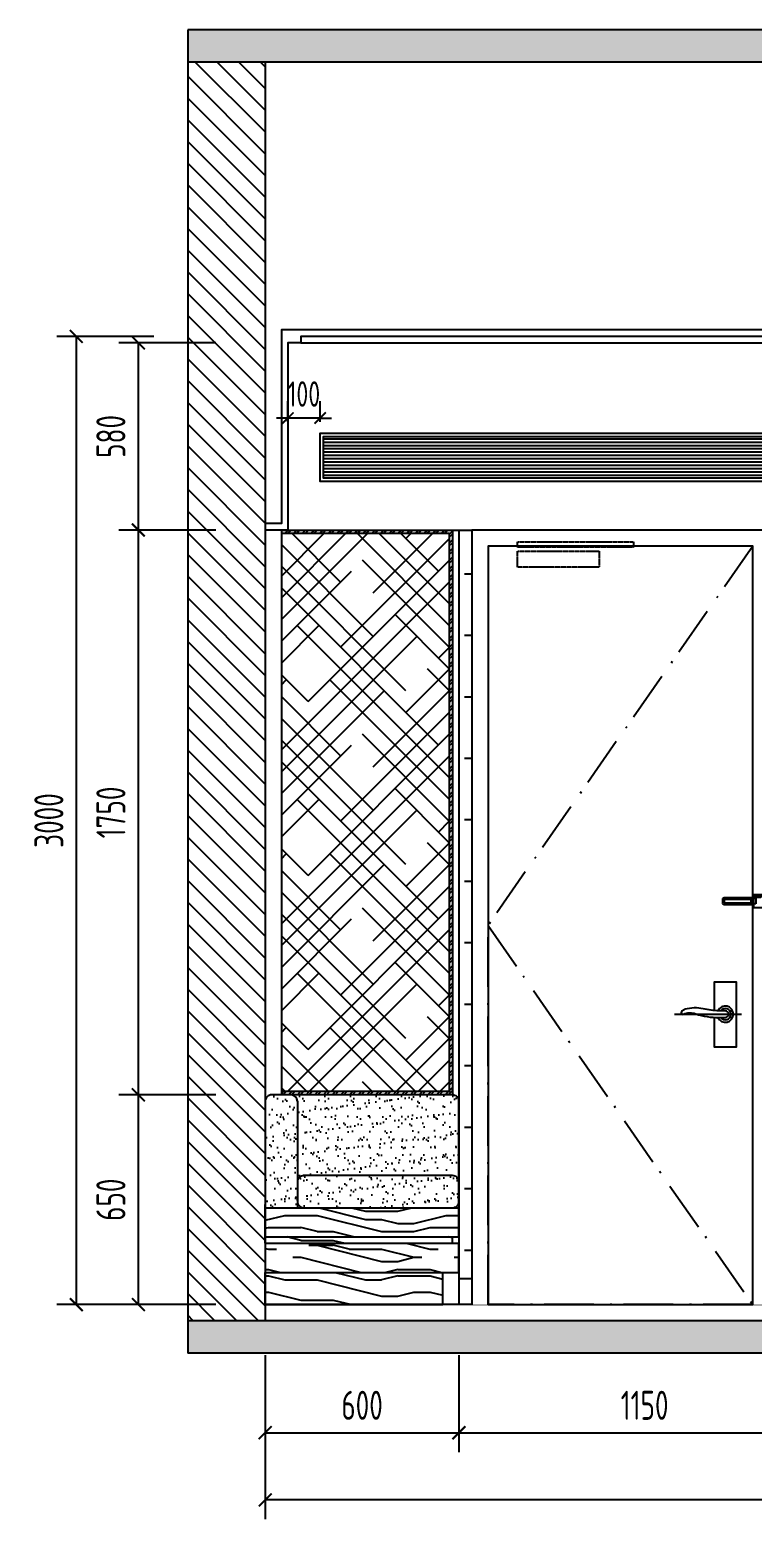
# Model space of a CAD drawing. Header units: millimetres. Extents: x 84706 to 149902, y -6776 to 26155.
# Drawn here: x 128454 to 130691, y 161 to 4776 of the extents above; entities that cross this region are included whole.
import ezdxf

# ---------------------------------------------------------------- set-up
doc = ezdxf.new("R2010")
doc.units = ezdxf.units.MM
doc.set_wipeout_variables(frame=1)
doc.linetypes.add('HIDDEN2', pattern=[0.1875, 0.125, -0.0625])
doc.linetypes.add('门开启线', pattern=[246.186284, 154.07819, -35.789775, 5.864009, -50.45431])
doc.layers.get('Defpoints').update_dxf_attribs({"color": 250})
for name, color, linetype in [('EE1-【立面造型线（近看）】Elevation modelling line', 144, 'Continuous'), ('EE5-【立面楼板、墙体】Eloorslab_wall', 150, 'Continuous'), ('EE7-【立面填充】Hatch', 250, 'Continuous'), ('EE8-【立面完成线】Finish', 20, 'Continuous'), ('EL-FURN', 30, 'Continuous'), ('EL-立面看线', 30, 'Continuous'), ('EL-立面看线(稍粗）', 1, 'Continuous'), ('EL-立面细线', 142, 'Continuous'), ('EL-立面造型', 30, 'Continuous'), ('P-04-天花Ceiling AC', 14, 'Continuous'), ('STEEL', 142, 'Continuous')]:
    doc.layers.add(name, color=color, linetype=linetype)
doc.layers.add('FF-【活动成品家具】', color=51, linetype='Continuous', lineweight=0)
doc.styles.add('尺寸标注', font='ARCHS.SHX', dxfattribs={"width": 0.8})
doc.dimstyles.new('海龙1：25', dxfattribs={"dimscale": 25, "dimtxt": 2.25, "dimasz": 1, "dimexe": 1.5, "dimexo": 1, "dimgap": 1, "dimtad": 1, "dimdec": 0, "dimrnd": 5, "dimdsep": 46, "dimtxsty": '尺寸标注', "dimblk": 'ARCHTICK', "dimblk1": 'ARCHTICK', "dimblk2": 'ARCHTICK', "dimcen": 1, "dimclrd": 44, "dimclre": 44, "dimclrt": 2, "dimadec": 0, "dimazin": 0, "dimtfac": 1, "dimtdec": 0, "dimtix": 1, "dimtmove": 2, "dimatfit": 3, "dimldrblk": 'hl_arrow2', "dimfxl": 0, "dimarcsym": 0})
pattern_1 = [(0, (-25756.7, -21598), (0, 500), [100, -150, 50, -200]), (0, (-25406.7, -21585.5), (0, 500), [100, -400]), (0, (-25456.7, -21560.5), (0, 500), [50, -450]), (0, (-25731.7, -21548), (0, 500), [25, -350, 25, -100]), (0, (-25556.7, -21523), (0, 500), [100, -150, 25, -225]), (0, (-25681.7, -21510.5), (0, 500), [75, -425]), (0, (-25556.7, -21498), (0, 500), [150, -350]), (0, (-25706.7, -21485.5), (0, 500), [100, -400]), (0, (-25506.7, -21473), (0, 500), [250, -250]), (0, (-25656.7, -21448), (0, 500), [50, -150, 100, -200]), (0, (-25306.7, -21435.5), (0, 500), [100, -400]), (0, (-25406.7, -21423), (0, 500), [50, -450]), (0, (-25506.7, -21410.5), (0, 500), [50, -450]), (0, (-25756.7, -21398), (0, 500), [100, -400]), (0, (-25506.7, -21385.5), (0, 500), [100, -400]), (0, (-25506.7, -21360.5), (0, 500), [100, -100, 100, -200]), (0, (-25606.7, -21335.5), (0, 500), [50, -250, 100, -100]), (0, (-25506.7, -21323), (0, 500), [150, -350]), (0, (-25506.7, -21298), (0, 500), [100, -400]), (0, (-25706.7, -21285.5), (0, 500), [150, -200, 50, -100]), (0, (-25706.7, -21260.5), (0, 500), [250, -250]), (0, (-25406.7, -21248), (0, 500), [50, -450]), (0, (-25556.7, -21235.5), (0, 500), [100, -400]), (0, (-25656.7, -21223), (0, 500), [50, -200, 50, -200]), (0, (-25706.7, -21210.5), (0, 500), [50, -150, 100, -200]), (0, (-25606.7, -21198), (0, 500), [50, -250, 50, -150]), (0, (-25506.7, -21185.5), (0, 500), [150, -350]), (0, (-25706.7, -21160.5), (0, 500), [100, -400]), (0, (-25456.7, -21148), (0, 500), [50, -450]), (0, (-25356.7, -21135.5), (0, 500), [50, -450]), (14.03624, (-25406.68, -21560.5), (500, -2e-08), [51.5, -2010.0528]), (14.03624, (-25356.68, -21448), (500, -2e-08), [51.5, -2010.0528]), (14.03624, (-25406.68, -21148), (500, -2e-08), [51.5, -2010.0528]), (14.03624, (-25556.68, -21335.5), (500, -2e-08), [51.5, -2010.0528]), (14.03624, (-25456.68, -21260.5), (500, -2e-08), [51.5, -2010.0528]), (14.03624, (-25406.68, -21298), (500, -2e-08), [51.5, -2010.0528]), (14.03624, (-25656.68, -21210.5), (500, -2e-08), [51.5, -2010.0528]), (14.03624, (-25456.68, -21235.5), (500, -2e-08), [51.5, -2010.0528]), (14.03624, (-25356.68, -21423), (500, -2e-08), [103, -1958.5528]), (14.03624, (-25406.68, -21385.5), (500, -2e-08), [103, -1958.5528]), (14.03624, (-25406.68, -21360.5), (500, -2e-08), [103, -1958.5528]), (165.96376, (-25556.68, -21523), (-500, -2e-08), [51.5, -103, 51.5, -1855.5528]), (165.96376, (-25656.68, -21448), (-500, -2e-08), [51.5, -2010.0528]), (165.96376, (-25656.68, -21223), (-500, -2e-08), [103, -1958.5528]), (194.03624, (-25406.68, -21585.5), (-500, 2e-08), [51.5, -2010.0528]), (345.96376, (-25306.68, -21585.5), (500, 2e-08), [51.5, -2010.0528]), (345.96376, (-25456.68, -21410.5), (500, 2e-08), [51.5, -2010.0528]), (345.96376, (-25356.68, -21323), (500, 2e-08), [51.5, -2010.0528]), (345.96376, (-25556.68, -21285.5), (500, 2e-08), [51.5, -2010.0528]), (345.96376, (-25606.68, -21223), (500, 2e-08), [51.5, -2010.0528]), (345.96376, (-25556.68, -21198), (500, 2e-08), [51.5, -2010.0528]), (345.96376, (-25556.68, -21285.5), (500, 2e-08), [51.5, -2010.0528]), (345.96376, (-25406.68, -21210.5), (500, 2e-08), [206, -1855.5528]), (345.96376, (-25706.68, -21548), (500, 2e-08), [206, -1855.5528]), (345.96376, (-25656.68, -21510.5), (500, 2e-08), [206, -1855.5528]), (345.96376, (-25606.68, -21485.5), (500, 2e-08), [51.5, -103, 103, -1804.0528]), (345.96376, (-25606.68, -21448), (500, 2e-08), [103, -103, 103, -1752.5528]), (345.96376, (-25656.68, -21398), (500, 2e-08), [206, -1855.5528]), (345.96376, (-25706.68, -21360.5), (500, 2e-08), [206, -1855.5528]), (345.96376, (-25706.68, -21335.5), (500, 2e-08), [206, -1855.5528]), (345.96376, (-25356.68, -21185.5), (500, 2e-08), [51.5, -2010.0528]), (345.96377, (-25306.68, -21135.5), (500, 0.0001), [103, -1958.5528]), (345.96377, (-25606.68, -21160.5), (500, 0.0001), [103, -1958.5528]), (345.96376, (-25656.68, -21598), (500, 9e-06), [206, -1855.5528]), (345.96376, (-25356.68, -21248), (500, 9e-06), [154.5, -1907.0528]), (345.96376, (-25306.68, -21285.5), (500, 9e-06), [309, -1752.5528])]
pattern_2 = [(37.5, (-29643.34, -21474), (-1.600031, 48.941324), [0, -38.608, 0, -43.18, 0, -41.275]), (7.5, (-29643.34, -21474), (44.952328, 71.68251), [0, -20.828, 0, -34.798, 0, -13.335]), (327.5, (-29674.583, -21474), (79.099237, 0.143718), [0, -12.7, 0, -45.72, 0, -59.69]), (317.5, (-29674.58, -21474), (76.355645, 22.292932), [0, -6.35, 0, -29.972, 0, -34.29])]

# ---------------------------------------------------------------- blocks, each defined once
blk = doc.blocks.new('*U919')
at = {"layer": 'EE7-【立面填充】Hatch'}
h = blk.add_hatch(dxfattribs=at)
h.set_pattern_fill('YPSGT-钢筋混凝土', color=256, scale=200, pattern_type=2)
h.set_pattern_definition([(45, (59259.6, 1136.84), (-28.284271, 28.284271), []), (50, (59259.6, 1136.84), (143.45204, -12.55044), [15, -165]), (355, (59259.6, 1136.84), (-27.75027, 150.43842), [12, -132]), (100.4514, (59271.55, 1135.8), (115.70187, 137.8879), [12.74804, -140.22842]), (46.1842, (59259.6, 1176.84), (213.44822, -33.1038), [22.5, -247.5]), (96.6356, (59277.39, 1174.08), (186.93254, 194.82358), [19.12206, -210.3426]), (351.1842, (59259.6, 1176.84), (186.9324, 194.82373), [18, -198]), (21, (59279.6, 1166.84), (119.38141, -80.52379), [15, -165]), (326, (59279.6, 1166.84), (48.66306, 145.03), [12, -132]), (71.4514, (59289.55, 1160.13), (168.04452, 64.5061), [12.74804, -140.22842]), (37.5, (59259.6, 1136.84), (2.431971, 66.57877), [0, -130.4, 0, -134, 0, -132.5]), (7.5, (59259.6, 1136.84), (52.613907, 78.882342), [0, -76.4, 0, -127.4, 0, -50.5]), (327.5, (59215, 1136.84), (106.764487, -4.510974), [0, -50, 0, -156, 0, -207]), (317.5, (59195, 1136.84), (116.637234, 20.020996), [0, -65, 0, -103.6, 0, -147])])
h.paths.add_polyline_path([(152339.9, -85929), (148109.9, -85929), (148109.9, -86029), (152339.9, -86029)])
h.paths.add_polyline_path([(152339.9, -82029), (152339.9, -81929), (148109.9, -81929), (148109.9, -82029)])
h = blk.add_hatch(dxfattribs=at)
h.set_pattern_fill('ANSI31', color=256, scale=15)
h.set_pattern_definition([(45, (152817.076, -84447.61), (-33.67596, 33.67596), [])])
h.paths.add_polyline_path([(152339.9, -85929), (152339.9, -82029), (152099.9, -82029), (152099.9, -85929)])
h.paths.add_polyline_path([(148109.9, -85929), (148349.9, -85929), (148349.9, -82029), (148109.9, -82029)])
at = {"layer": 'EE5-【立面楼板、墙体】Eloorslab_wall'}
for p, q in [((148109.9, -81929), (148109.9, -86029)), ((148109.9, -81929), (152339.9, -81929)), ((152339.9, -81929), (152339.9, -82029)), ((148109.9, -82029), (152339.9, -82029)), ((148349.9, -82029), (148349.9, -85929)), ((152099.9, -82029), (152099.9, -85929)), ((152339.9, -82029), (152339.9, -85929)), ((148109.9, -85929), (152339.9, -85929)), ((152339.9, -85929), (152339.9, -86029)), ((148109.9, -86029), (152339.9, -86029))]:
    blk.add_line(p, q, dxfattribs=at)
at = {"layer": 'EE8-【立面完成线】Finish'}
blk.add_line((148349.9, -85879), (152099.9, -85879), dxfattribs=at)
blk = doc.blocks.new('_ArchTick')
at = {"color": 2, "linetype": 'ByBlock', "const_width": 0.15}
blk.add_lwpolyline([(-0.5, -0.5), (0.5, 0.5)], dxfattribs=at)
blk = doc.blocks.new('*D913')
at = {"layer": 'Defpoints', "color": 0, "transparency": 16777216}
for p in [(129183.2, 825.7), (129783.2, 825.7), (129783.2, 428.8)]:
    blk.add_point(p, dxfattribs=at)
at = {"layer": 'EE1-【立面造型线（近看）】Elevation modelling line', "color": 44, "lineweight": -2, "transparency": 16777216}
for p, q in [((129183.2, 668.8), (129183.2, 368.8)), ((129783.2, 668.8), (129783.2, 368.8)), ((129183.2, 428.8), (129783.2, 428.8))]:
    blk.add_line(p, q, dxfattribs=at)
at = {"layer": 'EE1-【立面造型线（近看）】Elevation modelling line', "color": 44, "lineweight": -2, "transparency": 16777216, "xscale": 40, "yscale": 40, "zscale": 40, "rotation": 180}
blk.add_blockref('_ArchTick', (129183.2, 428.8), dxfattribs=at)
at = {"layer": 'EE1-【立面造型线（近看）】Elevation modelling line', "color": 44, "lineweight": -2, "transparency": 16777216, "xscale": 40, "yscale": 40, "zscale": 40}
blk.add_blockref('_ArchTick', (129783.2, 428.8), dxfattribs=at)
at = {"layer": 'EE1-【立面造型线（近看）】Elevation modelling line', "color": 2, "transparency": 16777216, "insert": (129483.2, 513.8), "char_height": 90, "attachment_point": 5, "style": '尺寸标注'}
blk.add_mtext('600', dxfattribs=at)
blk = doc.blocks.new('hl_arrow2')
at = {"color": 2}
blk.add_line((-0.22, 0), (-1, 0), dxfattribs=at)
blk.add_lwpolyline([(-0.22, 0), (-0.86, -0.69), (-0.65, -0.86), (0, 0), (-0.65, 0.86), (-0.86, 0.69)], close=True, dxfattribs=at)
for points in [[(-0.86, 0.69), (-0.65, 0.86), (-0.22, 0), (0, 0)], [(-0.86, -0.69), (-0.65, -0.86), (-0.22, 0), (0, 0)]]:
    blk.add_solid(points, dxfattribs=at)
blk = doc.blocks.new('*D914')
at = {"layer": 'Defpoints', "color": 0, "transparency": 16777216}
for p in [(129783.2, 825.7), (130933.2, 825.7), (130933.2, 428.8)]:
    blk.add_point(p, dxfattribs=at)
at = {"layer": 'EE1-【立面造型线（近看）】Elevation modelling line', "color": 44, "lineweight": -2, "transparency": 16777216}
for p, q in [((129783.2, 668.8), (129783.2, 368.8)), ((130933.2, 668.8), (130933.2, 368.8)), ((129783.2, 428.8), (130933.2, 428.8))]:
    blk.add_line(p, q, dxfattribs=at)
at = {"layer": 'EE1-【立面造型线（近看）】Elevation modelling line', "color": 44, "lineweight": -2, "transparency": 16777216, "xscale": 40, "yscale": 40, "zscale": 40, "rotation": 180}
blk.add_blockref('_ArchTick', (129783.2, 428.8), dxfattribs=at)
at = {"layer": 'EE1-【立面造型线（近看）】Elevation modelling line', "color": 44, "lineweight": -2, "transparency": 16777216, "xscale": 40, "yscale": 40, "zscale": 40}
blk.add_blockref('_ArchTick', (130933.2, 428.8), dxfattribs=at)
at = {"layer": 'EE1-【立面造型线（近看）】Elevation modelling line', "color": 2, "transparency": 16777216, "insert": (130358.2, 513.8), "char_height": 90, "attachment_point": 5, "style": '尺寸标注'}
blk.add_mtext('1150', dxfattribs=at)
blk = doc.blocks.new('*D901')
at = {"layer": 'Defpoints', "color": 0, "transparency": 16777216}
for p in [(129183.2, 825.7), (132933.2, 825.7), (129183.2, 220.9)]:
    blk.add_point(p, dxfattribs=at)
at = {"layer": 'EE1-【立面造型线（近看）】Elevation modelling line', "color": 44, "lineweight": -2, "transparency": 16777216}
for p, q in [((129183.2, 460.9), (129183.2, 160.9)), ((132933.2, 460.9), (132933.2, 160.9)), ((132933.2, 220.9), (129183.2, 220.9))]:
    blk.add_line(p, q, dxfattribs=at)
at = {"layer": 'EE1-【立面造型线（近看）】Elevation modelling line', "color": 44, "lineweight": -2, "transparency": 16777216, "xscale": 40, "yscale": 40, "zscale": 40, "rotation": 180}
blk.add_blockref('_ArchTick', (129183.2, 220.9), dxfattribs=at)
at = {"layer": 'EE1-【立面造型线（近看）】Elevation modelling line', "color": 44, "lineweight": -2, "transparency": 16777216, "xscale": 40, "yscale": 40, "zscale": 40}
blk.add_blockref('_ArchTick', (132933.2, 220.9), dxfattribs=at)
at = {"layer": 'EE1-【立面造型线（近看）】Elevation modelling line', "color": 2, "transparency": 16777216, "insert": (131058.2, 305.9), "char_height": 90, "attachment_point": 5, "style": '尺寸标注'}
blk.add_mtext('3750', dxfattribs=at)
blk = doc.blocks.new('*D916')
at = {"layer": 'Defpoints', "color": 0, "transparency": 16777216}
for p in [(128790.4, 1475.7), (129233.2, 1475.7), (129183.2, 825.7)]:
    blk.add_point(p, dxfattribs=at)
at = {"layer": 'EE1-【立面造型线（近看）】Elevation modelling line', "color": 44, "lineweight": -2, "transparency": 16777216}
for p, q in [((129030.4, 1475.7), (128730.4, 1475.7)), ((128790.4, 825.7), (128790.4, 1475.7)), ((129030.4, 825.7), (128730.4, 825.7))]:
    blk.add_line(p, q, dxfattribs=at)
at = {"layer": 'EE1-【立面造型线（近看）】Elevation modelling line', "color": 44, "lineweight": -2, "transparency": 16777216, "xscale": 40, "yscale": 40, "zscale": 40}
for p, rotation in [((128790.4, 1475.7), 90), ((128790.4, 825.7), 270)]:
    blk.add_blockref('_ArchTick', p, dxfattribs=dict(at, rotation=rotation))
at = {"layer": 'EE1-【立面造型线（近看）】Elevation modelling line', "color": 2, "transparency": 16777216, "insert": (128705.4, 1150.7), "char_height": 90, "attachment_point": 5, "rotation": 90, "style": '尺寸标注'}
blk.add_mtext('650', dxfattribs=at)
blk = doc.blocks.new('*D917')
at = {"layer": 'Defpoints', "color": 0, "transparency": 16777216}
for p in [(128790.4, 3225.7), (129183.2, 3225.7), (129233.2, 1475.7)]:
    blk.add_point(p, dxfattribs=at)
at = {"layer": 'EE1-【立面造型线（近看）】Elevation modelling line', "color": 44, "lineweight": -2, "transparency": 16777216}
for p, q in [((129030.4, 3225.7), (128730.4, 3225.7)), ((128790.4, 1475.7), (128790.4, 3225.7)), ((129030.4, 1475.7), (128730.4, 1475.7))]:
    blk.add_line(p, q, dxfattribs=at)
at = {"layer": 'EE1-【立面造型线（近看）】Elevation modelling line', "color": 44, "lineweight": -2, "transparency": 16777216, "xscale": 40, "yscale": 40, "zscale": 40}
for p, rotation in [((128790.4, 3225.7), 90), ((128790.4, 1475.7), 270)]:
    blk.add_blockref('_ArchTick', p, dxfattribs=dict(at, rotation=rotation))
at = {"layer": 'EE1-【立面造型线（近看）】Elevation modelling line', "color": 2, "transparency": 16777216, "insert": (128705.4, 2350.7), "char_height": 90, "attachment_point": 5, "rotation": 90, "style": '尺寸标注'}
blk.add_mtext('1750', dxfattribs=at)
blk = doc.blocks.new('*D918')
at = {"layer": 'Defpoints', "color": 0, "transparency": 16777216}
for p in [(128790.4, 3805.7), (129253.2, 3805.7), (129183.2, 3225.7)]:
    blk.add_point(p, dxfattribs=at)
at = {"layer": 'EE1-【立面造型线（近看）】Elevation modelling line', "color": 44, "lineweight": -2, "transparency": 16777216}
for p, q in [((129030.4, 3805.7), (128730.4, 3805.7)), ((128790.4, 3225.7), (128790.4, 3805.7)), ((129030.4, 3225.7), (128730.4, 3225.7))]:
    blk.add_line(p, q, dxfattribs=at)
at = {"layer": 'EE1-【立面造型线（近看）】Elevation modelling line', "color": 44, "lineweight": -2, "transparency": 16777216, "xscale": 40, "yscale": 40, "zscale": 40}
for p, rotation in [((128790.4, 3805.7), 90), ((128790.4, 3225.7), 270)]:
    blk.add_blockref('_ArchTick', p, dxfattribs=dict(at, rotation=rotation))
at = {"layer": 'EE1-【立面造型线（近看）】Elevation modelling line', "color": 2, "transparency": 16777216, "insert": (128705.4, 3515.7), "char_height": 90, "attachment_point": 5, "rotation": 90, "style": '尺寸标注'}
blk.add_mtext('580', dxfattribs=at)
blk = doc.blocks.new('*D902')
at = {"layer": 'Defpoints', "color": 0, "transparency": 16777216}
for p in [(129293.2, 3825.7), (128598.3, 825.7), (129183.2, 825.7)]:
    blk.add_point(p, dxfattribs=at)
at = {"layer": 'EE1-【立面造型线（近看）】Elevation modelling line', "color": 44, "lineweight": -2, "transparency": 16777216}
for p, q in [((128838.3, 3825.7), (128538.3, 3825.7)), ((128598.3, 3825.7), (128598.3, 825.7)), ((128838.3, 825.7), (128538.3, 825.7))]:
    blk.add_line(p, q, dxfattribs=at)
at = {"layer": 'EE1-【立面造型线（近看）】Elevation modelling line', "color": 44, "lineweight": -2, "transparency": 16777216, "xscale": 40, "yscale": 40, "zscale": 40}
for p, rotation in [((128598.3, 3825.7), 90), ((128598.3, 825.7), 270)]:
    blk.add_blockref('_ArchTick', p, dxfattribs=dict(at, rotation=rotation))
at = {"layer": 'EE1-【立面造型线（近看）】Elevation modelling line', "color": 2, "transparency": 16777216, "insert": (128513.3, 2325.7), "char_height": 90, "attachment_point": 5, "rotation": 90, "style": '尺寸标注'}
blk.add_mtext('3000', dxfattribs=at)
blk = doc.blocks.new('*D920')
at = {"layer": 'Defpoints', "color": 0, "transparency": 16777216}
for p in [(129253.2, 3572.7), (129253.2, 3525.7), (129353.2, 3525.7)]:
    blk.add_point(p, dxfattribs=at)
at = {"layer": 'EE1-【立面造型线（近看）】Elevation modelling line', "color": 44, "lineweight": -2, "transparency": 16777216}
for p, q in [((129253.2, 3560.7), (129253.2, 3625.2)), ((129353.2, 3560.7), (129353.2, 3625.2)), ((129253.2, 3572.7), (129218.2, 3572.7)), ((129353.2, 3572.7), (129253.2, 3572.7)), ((129353.2, 3572.7), (129388.2, 3572.7))]:
    blk.add_line(p, q, dxfattribs=at)
at = {"layer": 'EE1-【立面造型线（近看）】Elevation modelling line', "color": 44, "lineweight": -2, "transparency": 16777216, "xscale": 35, "yscale": 35, "zscale": 35}
blk.add_blockref('_ArchTick', (129253.2, 3572.7), dxfattribs=at)
at = {"layer": 'EE1-【立面造型线（近看）】Elevation modelling line', "color": 44, "lineweight": -2, "transparency": 16777216, "xscale": 35, "yscale": 35, "zscale": 35, "rotation": 180}
blk.add_blockref('_ArchTick', (129353.2, 3572.7), dxfattribs=at)
at = {"layer": 'EE1-【立面造型线（近看）】Elevation modelling line', "color": 2, "transparency": 16777216, "insert": (129303.2, 3647.1), "char_height": 78.75, "attachment_point": 5, "style": '尺寸标注'}
blk.add_mtext('100', dxfattribs=at)
blk = doc.blocks.new('A$C0D1D0B44')
at = {"layer": 'EL-立面细线', "ltscale": 0.5}
blk.add_line((-157.1, 25), (49.8, 25), dxfattribs=at)
at = {"layer": 'EL-立面细线', "ltscale": 200}
blk.add_lwpolyline([(-35, 15.2), (-35, -75.8), (35, -75.8), (35, 124), (-35, 124), (-35, 36.3)], dxfattribs=at)
blk.add_lwpolyline([(-20, 15), (0, 15, 1), (0, 35), (-20, 35, -0.036098), (-68.4, 41.7, 0.121386), (-125, 40, 0.140776), (-136.1, 32.4, 0.830049), (-130, 25, -0.183636), (-91.5, 26.2, 0.088987)], format="xyb", close=True, dxfattribs=at)
for radius, start, end in [(25, 203.6888, 155.9213), (17.5, 214.0674, 146.4058)]:
    blk.add_arc((0, 25), radius, start, end, dxfattribs=at)
blk = doc.blocks.new('*U713')
blk.add_wipeout([(0, -50), (0, 870), (2400, 870), (2400, -50)])
at = {"layer": 'EL-立面看线'}
blk.add_lwpolyline([(0, -50), (2400, -50), (2400, 870), (0, 870)], dxfattribs=at)
blk.add_lwpolyline([(0, 0), (2350, 0), (2350, 820), (0, 820)], close=True, dxfattribs=at)
at = {"layer": 'EL-立面看线(稍粗）', "linetype": '门开启线'}
blk.add_line((2350, 0), (1175, 820), dxfattribs=at)
blk.add_lwpolyline([(1175, 820), (0, 0), (0, 0), (0, 820), (1175, 820)], dxfattribs=at)
at = {"layer": 'STEEL'}
for p, q in [((1230, -2.5), (1230, -32.5)), ((1270, -2.5), (1230, -2.5)), ((1230, -32.5), (1270, -32.5)), ((1242, -9.5), (1242, -2.5)), ((1258, -9.5), (1242, -9.5)), ((1258, -9.5), (1258, -2.5)), ((1262, -24.5), (1262, -6.5)), ((1267, -6.5), (1262, -6.5)), ((1267, -9.5), (1262, -9.5)), ((1262, -15.5), (1267, -15.5)), ((1262, -21), (1267, -21)), ((1267, -24.5), (1262, -24.5)), ((1267, -24.5), (1267, -6.5)), ((1270, -32.5), (1270, -2.5))]:
    blk.add_line(p, q, dxfattribs=at)
at = {"layer": 'STEEL', "linetype": 'HIDDEN2'}
for points in [[(2285, 476), (2285, 729), (2335, 729), (2335, 476)], [(2347, 369), (2347, 729), (2364, 729), (2364, 369)]]:
    blk.add_lwpolyline(points, close=True, dxfattribs=at)
at = {"layer": 'STEEL'}
blk.add_lwpolyline([(1240, 88.9), (1240, 0), (1260, 0), (1260, 88.9, 0.414214), (1255, 93.9), (1245, 93.9, 0.414214)], format="xyb", close=True, dxfattribs=at)
blk.add_lwpolyline([(1245, 88.9), (1245, 5), (1255, 5), (1255, 88.9)], close=True, dxfattribs=at)
at = {"rotation": 270}
blk.add_blockref('A$C0D1D0B44', (875, 85), dxfattribs=at)
blk = doc.blocks.new('bhv tfgbh')
at = {"layer": 'EE1-【立面造型线（近看）】Elevation modelling line'}
h = blk.add_hatch(dxfattribs=at)
h.set_pattern_fill('AR-SAND', color=250, double=1)
h.set_pattern_definition(pattern_2)
h.paths.add_polyline_path([(124554, -553.9, 0.414214), (124534, -533.9), (124474, -533.9, 0.414214), (124454, -553.9), (124454, -883.9), (124554, -883.9)])
h = blk.add_hatch(dxfattribs=at)
h.set_pattern_fill('AR-SAND', color=250, double=1)
h.set_pattern_definition(pattern_2)
h.paths.add_polyline_path([(125054, -553.9, 0.414214), (125034, -533.9), (124534, -533.9, -0.414214), (124554, -553.9), (124554, -753.9, -0.414214), (124574, -733.9), (125034, -733.9, -0.414214), (125054, -753.9)])
h = blk.add_hatch(dxfattribs=at)
h.set_pattern_fill('AR-SAND', color=250, double=1)
h.set_pattern_definition([(37.5, (-29643.34, -21474), (-1.600031, 48.941324), [0, -38.608, 0, -43.18, 0, -41.275]), (7.5, (-29643.34, -21474), (44.952328, 71.68251), [0, -20.828, 0, -34.798, 0, -13.335]), (327.5, (-29674.583, -21474), (79.099237, 0.143718), [0, -12.7, 0, -45.72, 0, -59.69]), (317.5, (-29674.58, -21474), (76.355645, 22.292932), [0, -6.35, 0, -29.972, 0, -34.29])])
h.paths.add_polyline_path([(125054, -753.9, 0.414214), (125034, -733.9), (124574, -733.9, 0.414214), (124554, -753.9), (124554, -863.9, 0.414214), (124574, -883.9), (125034, -883.9, 0.414214), (125054, -863.9)])
h = blk.add_hatch(dxfattribs=at)
h.set_pattern_fill('木纹面5', color=250, scale=500, double=1, pattern_type=2)
h.set_pattern_definition(pattern_1)
h.paths.add_polyline_path([(124454, -883.9), (124454, -973.9), (125054, -973.9), (125054, -883.9)])
h = blk.add_hatch(dxfattribs=at)
h.set_pattern_fill('木纹面5', color=250, scale=500, double=1, pattern_type=2)
h.set_pattern_definition([(0, (-25756.7, -21588), (0, 500), [100, -150, 50, -200]), (0, (-25406.7, -21575.5), (0, 500), [100, -400]), (0, (-25456.7, -21550.5), (0, 500), [50, -450]), (0, (-25731.7, -21538), (0, 500), [25, -350, 25, -100]), (0, (-25556.7, -21513), (0, 500), [100, -150, 25, -225]), (0, (-25681.7, -21500.5), (0, 500), [75, -425]), (0, (-25556.7, -21488), (0, 500), [150, -350]), (0, (-25706.7, -21475.5), (0, 500), [100, -400]), (0, (-25506.7, -21463), (0, 500), [250, -250]), (0, (-25656.7, -21438), (0, 500), [50, -150, 100, -200]), (0, (-25306.7, -21425.5), (0, 500), [100, -400]), (0, (-25406.7, -21413), (0, 500), [50, -450]), (0, (-25506.7, -21400.5), (0, 500), [50, -450]), (0, (-25756.7, -21388), (0, 500), [100, -400]), (0, (-25506.7, -21375.5), (0, 500), [100, -400]), (0, (-25506.7, -21350.5), (0, 500), [100, -100, 100, -200]), (0, (-25606.7, -21325.5), (0, 500), [50, -250, 100, -100]), (0, (-25506.7, -21313), (0, 500), [150, -350]), (0, (-25506.7, -21288), (0, 500), [100, -400]), (0, (-25706.7, -21275.5), (0, 500), [150, -200, 50, -100]), (0, (-25706.7, -21250.5), (0, 500), [250, -250]), (0, (-25406.7, -21238), (0, 500), [50, -450]), (0, (-25556.7, -21225.5), (0, 500), [100, -400]), (0, (-25656.7, -21213), (0, 500), [50, -200, 50, -200]), (0, (-25706.7, -21200.5), (0, 500), [50, -150, 100, -200]), (0, (-25606.7, -21188), (0, 500), [50, -250, 50, -150]), (0, (-25506.7, -21175.5), (0, 500), [150, -350]), (0, (-25706.7, -21150.5), (0, 500), [100, -400]), (0, (-25456.7, -21138), (0, 500), [50, -450]), (0, (-25356.7, -21125.5), (0, 500), [50, -450]), (14.03624, (-25406.68, -21550.5), (500, -2e-08), [51.5, -2010.0528]), (14.03624, (-25356.68, -21438), (500, -2e-08), [51.5, -2010.0528]), (14.03624, (-25406.68, -21138), (500, -2e-08), [51.5, -2010.0528]), (14.03624, (-25556.68, -21325.5), (500, -2e-08), [51.5, -2010.0528]), (14.03624, (-25456.68, -21250.5), (500, -2e-08), [51.5, -2010.0528]), (14.03624, (-25406.68, -21288), (500, -2e-08), [51.5, -2010.0528]), (14.03624, (-25656.68, -21200.5), (500, -2e-08), [51.5, -2010.0528]), (14.03624, (-25456.68, -21225.5), (500, -2e-08), [51.5, -2010.0528]), (14.03624, (-25356.68, -21413), (500, -2e-08), [103, -1958.5528]), (14.03624, (-25406.68, -21375.5), (500, -2e-08), [103, -1958.5528]), (14.03624, (-25406.68, -21350.5), (500, -2e-08), [103, -1958.5528]), (165.96376, (-25556.68, -21513), (-500, -2e-08), [51.5, -103, 51.5, -1855.5528]), (165.96376, (-25656.68, -21438), (-500, -2e-08), [51.5, -2010.0528]), (165.96376, (-25656.68, -21213), (-500, -2e-08), [103, -1958.5528]), (194.03624, (-25406.68, -21575.5), (-500, 2e-08), [51.5, -2010.0528]), (345.96376, (-25306.68, -21575.5), (500, 2e-08), [51.5, -2010.0528]), (345.96376, (-25456.68, -21400.5), (500, 2e-08), [51.5, -2010.0528]), (345.96376, (-25356.68, -21313), (500, 2e-08), [51.5, -2010.0528]), (345.96376, (-25556.68, -21275.5), (500, 2e-08), [51.5, -2010.0528]), (345.96376, (-25606.68, -21213), (500, 2e-08), [51.5, -2010.0528]), (345.96376, (-25556.68, -21188), (500, 2e-08), [51.5, -2010.0528]), (345.96376, (-25556.68, -21275.5), (500, 2e-08), [51.5, -2010.0528]), (345.96376, (-25406.68, -21200.5), (500, 2e-08), [206, -1855.5528]), (345.96376, (-25706.68, -21538), (500, 2e-08), [206, -1855.5528]), (345.96376, (-25656.68, -21500.5), (500, 2e-08), [206, -1855.5528]), (345.96376, (-25606.68, -21475.5), (500, 2e-08), [51.5, -103, 103, -1804.0528]), (345.96376, (-25606.68, -21438), (500, 2e-08), [103, -103, 103, -1752.5528]), (345.96376, (-25656.68, -21388), (500, 2e-08), [206, -1855.5528]), (345.96376, (-25706.68, -21350.5), (500, 2e-08), [206, -1855.5528]), (345.96376, (-25706.68, -21325.5), (500, 2e-08), [206, -1855.5528]), (345.96376, (-25356.68, -21175.5), (500, 2e-08), [51.5, -2010.0528]), (345.96377, (-25306.68, -21125.5), (500, 0.0001), [103, -1958.5528]), (345.96377, (-25606.68, -21150.5), (500, 0.0001), [103, -1958.5528]), (345.96376, (-25656.68, -21588), (500, 9e-06), [206, -1855.5528]), (345.96376, (-25356.68, -21238), (500, 9e-06), [154.5, -1907.0528]), (345.96376, (-25306.68, -21275.5), (500, 9e-06), [309, -1752.5528])])
h.paths.add_polyline_path([(124454, -973.9), (124454, -993.9), (125034, -993.9), (125034, -973.9)])
h = blk.add_hatch(dxfattribs=at)
h.set_pattern_fill('木纹面5', color=250, scale=500, double=1, pattern_type=2)
h.set_pattern_definition([(0, (-25756.7, -21578), (0, 500), [100, -150, 50, -200]), (0, (-25406.7, -21565.5), (0, 500), [100, -400]), (0, (-25456.7, -21540.5), (0, 500), [50, -450]), (0, (-25731.7, -21528), (0, 500), [25, -350, 25, -100]), (0, (-25556.7, -21503), (0, 500), [100, -150, 25, -225]), (0, (-25681.7, -21490.5), (0, 500), [75, -425]), (0, (-25556.7, -21478), (0, 500), [150, -350]), (0, (-25706.7, -21465.5), (0, 500), [100, -400]), (0, (-25506.7, -21453), (0, 500), [250, -250]), (0, (-25656.7, -21428), (0, 500), [50, -150, 100, -200]), (0, (-25306.7, -21415.5), (0, 500), [100, -400]), (0, (-25406.7, -21403), (0, 500), [50, -450]), (0, (-25506.7, -21390.5), (0, 500), [50, -450]), (0, (-25756.7, -21378), (0, 500), [100, -400]), (0, (-25506.7, -21365.5), (0, 500), [100, -400]), (0, (-25506.7, -21340.5), (0, 500), [100, -100, 100, -200]), (0, (-25606.7, -21315.5), (0, 500), [50, -250, 100, -100]), (0, (-25506.7, -21303), (0, 500), [150, -350]), (0, (-25506.7, -21278), (0, 500), [100, -400]), (0, (-25706.7, -21265.5), (0, 500), [150, -200, 50, -100]), (0, (-25706.7, -21240.5), (0, 500), [250, -250]), (0, (-25406.7, -21228), (0, 500), [50, -450]), (0, (-25556.7, -21215.5), (0, 500), [100, -400]), (0, (-25656.7, -21203), (0, 500), [50, -200, 50, -200]), (0, (-25706.7, -21190.5), (0, 500), [50, -150, 100, -200]), (0, (-25606.7, -21178), (0, 500), [50, -250, 50, -150]), (0, (-25506.7, -21165.5), (0, 500), [150, -350]), (0, (-25706.7, -21140.5), (0, 500), [100, -400]), (0, (-25456.7, -21128), (0, 500), [50, -450]), (0, (-25356.7, -21115.5), (0, 500), [50, -450]), (14.03624, (-25406.68, -21540.5), (500, -2e-08), [51.5, -2010.0528]), (14.03624, (-25356.68, -21428), (500, -2e-08), [51.5, -2010.0528]), (14.03624, (-25406.68, -21128), (500, -2e-08), [51.5, -2010.0528]), (14.03624, (-25556.68, -21315.5), (500, -2e-08), [51.5, -2010.0528]), (14.03624, (-25456.68, -21240.5), (500, -2e-08), [51.5, -2010.0528]), (14.03624, (-25406.68, -21278), (500, -2e-08), [51.5, -2010.0528]), (14.03624, (-25656.68, -21190.5), (500, -2e-08), [51.5, -2010.0528]), (14.03624, (-25456.68, -21215.5), (500, -2e-08), [51.5, -2010.0528]), (14.03624, (-25356.68, -21403), (500, -2e-08), [103, -1958.5528]), (14.03624, (-25406.68, -21365.5), (500, -2e-08), [103, -1958.5528]), (14.03624, (-25406.68, -21340.5), (500, -2e-08), [103, -1958.5528]), (165.96376, (-25556.68, -21503), (-500, -2e-08), [51.5, -103, 51.5, -1855.5528]), (165.96376, (-25656.68, -21428), (-500, -2e-08), [51.5, -2010.0528]), (165.96376, (-25656.68, -21203), (-500, -2e-08), [103, -1958.5528]), (194.03624, (-25406.68, -21565.5), (-500, 2e-08), [51.5, -2010.0528]), (345.96376, (-25306.68, -21565.5), (500, 2e-08), [51.5, -2010.0528]), (345.96376, (-25456.68, -21390.5), (500, 2e-08), [51.5, -2010.0528]), (345.96376, (-25356.68, -21303), (500, 2e-08), [51.5, -2010.0528]), (345.96376, (-25556.68, -21265.5), (500, 2e-08), [51.5, -2010.0528]), (345.96376, (-25606.68, -21203), (500, 2e-08), [51.5, -2010.0528]), (345.96376, (-25556.68, -21178), (500, 2e-08), [51.5, -2010.0528]), (345.96376, (-25556.68, -21265.5), (500, 2e-08), [51.5, -2010.0528]), (345.96376, (-25406.68, -21190.5), (500, 2e-08), [206, -1855.5528]), (345.96376, (-25706.68, -21528), (500, 2e-08), [206, -1855.5528]), (345.96376, (-25656.68, -21490.5), (500, 2e-08), [206, -1855.5528]), (345.96376, (-25606.68, -21465.5), (500, 2e-08), [51.5, -103, 103, -1804.0528]), (345.96376, (-25606.68, -21428), (500, 2e-08), [103, -103, 103, -1752.5528]), (345.96376, (-25656.68, -21378), (500, 2e-08), [206, -1855.5528]), (345.96376, (-25706.68, -21340.5), (500, 2e-08), [206, -1855.5528]), (345.96376, (-25706.68, -21315.5), (500, 2e-08), [206, -1855.5528]), (345.96376, (-25356.68, -21165.5), (500, 2e-08), [51.5, -2010.0528]), (345.96377, (-25306.68, -21115.5), (500, 0.0001), [103, -1958.5528]), (345.96377, (-25606.68, -21140.5), (500, 0.0001), [103, -1958.5528]), (345.96376, (-25656.68, -21578), (500, 9e-06), [206, -1855.5528]), (345.96376, (-25356.68, -21228), (500, 9e-06), [154.5, -1907.0528]), (345.96376, (-25306.68, -21265.5), (500, 9e-06), [309, -1752.5528])])
h.paths.add_polyline_path([(124454, -993.9), (124454, -1083.9), (125054, -1083.9), (125054, -993.9)])
h = blk.add_hatch(dxfattribs=at)
h.set_pattern_fill('木纹面5', color=250, scale=500, double=1, pattern_type=2)
h.set_pattern_definition(pattern_1)
h.paths.add_polyline_path([(124454, -1083.9), (124454, -1183.9), (125004, -1183.9), (125004, -1083.9)])
at = {"layer": 'EL-立面造型', "ltscale": 0.03}
for p, q in [((124554, -553.9), (124554, -883.9)), ((124454, -973.9), (124454, -873.9)), ((124454, -883.9), (125054, -883.9)), ((125054, -973.9), (125054, -883.9)), ((124454, -973.9), (125054, -973.9)), ((124454, -993.9), (124454, -973.9)), ((124454, -993.9), (125054, -993.9)), ((125034, -993.9), (125034, -973.9)), ((124454, -1083.9), (125054, -1083.9)), ((124454, -1183.9), (124454, -1083.9)), ((125004, -1183.9), (125004, -1083.9))]:
    blk.add_line(p, q, dxfattribs=at)
blk.add_lwpolyline([(125054, -803.9), (125054, -553.9, 0.414214), (125034, -533.9), (124474, -533.9, 0.414214), (124454, -553.9), (124454, -883.9)], format="xyb", dxfattribs=at)
at = {"layer": 'EL-立面造型', "color": 38}
blk.add_lwpolyline([(124574, -883.9), (125034, -883.9, 0.414214), (125054, -863.9), (125054, -803.9, 0.414214), (125034, -783.9), (124574, -783.9, 0.414214), (124554, -803.9), (124554, -863.9, 0.414214)], format="xyb", close=True, dxfattribs=at)
at = {"layer": 'EL-立面造型', "ltscale": 0.03}
for points in [[(124454, -993.9), (124454, -1083.9)], [(125054, -1083.9), (125054, -993.9)], [(124454, -1183.9), (125004, -1183.9)]]:
    blk.add_lwpolyline(points, dxfattribs=at)
blk.add_arc((124534, -553.9), 20, 0, 90, dxfattribs=at)

msp = doc.modelspace()

# ---------------------------------------------------------------- hatches: boundary and pattern name
at = {"layer": 'EE1-【立面造型线（近看）】Elevation modelling line'}
h = msp.add_hatch(dxfattribs=at)
h.set_pattern_fill('ANSI32', color=250, scale=2, double=1)
h.paths.add_polyline_path([(129763.2, 3225.7), (129253.2, 3225.7), (129233.2, 3225.7), (129233.2, 3215.7), (129753.2, 3215.7), (129753.2, 1485.7), (129233.2, 1485.7), (129233.2, 1475.7), (129763.2, 1475.7)])
h = msp.add_hatch(dxfattribs=at)
h.set_pattern_fill('HOUND', color=250, scale=30, angle=45, double=1)
h.paths.add_polyline_path([(129753.2, 3215.7), (129233.2, 3215.7), (129233.2, 1485.7), (129753.2, 1485.7)])
at = {"layer": 'P-04-天花Ceiling AC'}
h = msp.add_hatch(dxfattribs=at)
h.set_pattern_fill('_USER', color=250, scale=10.24, style=0, pattern_type=0)
h.set_pattern_definition([(180, (-803031.587, -290379.411), (0, 10.24), [])])
h.paths.add_polyline_path([(132823, 3515.5), (132823, 3386), (129363.4, 3386), (129363.4, 3515.5)])

# ---------------------------------------------------------------- linework, layer by layer
at = {"layer": 'EE1-【立面造型线（近看）】Elevation modelling line'}
msp.add_line((129783.2, 3225.7), (129783.2, 825.7), dxfattribs=at)
for points in [[(129233.2, 3225.7), (129763.2, 3225.7), (129763.2, 1475.7), (129233.2, 1475.7)], [(129233.2, 3215.7), (129753.2, 3215.7), (129753.2, 1485.7), (129233.2, 1485.7)]]:
    msp.add_lwpolyline(points, dxfattribs=at)
at = {"layer": 'EE8-【立面完成线】Finish'}
msp.add_line((129233.2, 3225.7), (129233.2, 1475.7), dxfattribs=at)
at = {"layer": 'EL-FURN', "color": 4}
msp.add_lwpolyline([(132933.2, 3845.7), (132893.2, 3845.7), (132893.2, 3845.7), (129273.2, 3845.7), (129273.2, 3845.7), (129233.2, 3845.7), (129233.2, 3245.7), (129183.2, 3245.7)], dxfattribs=at)
at = {"layer": 'EL-FURN'}
msp.add_lwpolyline([(132933.2, 3805.7), (132873.2, 3805.7), (132873.2, 3825.7), (129293.2, 3825.7), (129293.2, 3805.7), (129253.2, 3805.7), (129253.2, 3225.7), (129183.2, 3225.7)], dxfattribs=at)
at = {"layer": 'EL-立面造型', "color": 250}
for p, q in [((129293.2, 3805.7), (132873.2, 3805.7)), ((129253.2, 3225.7), (132933.2, 3225.7))]:
    msp.add_line(p, q, dxfattribs=at)
at = {"layer": 'EL-立面造型', "color": 38}
msp.add_line((129763.2, 3225.7), (129763.2, 1475.7), dxfattribs=at)
at = {"layer": 'P-04-天花Ceiling AC', "color": 14, "ltscale": 2}
msp.add_lwpolyline([(132833.2, 3525.7), (132833.2, 3375.7), (129353.2, 3375.7), (129353.2, 3525.7)], close=True, dxfattribs=at)
at = {"layer": 'P-04-天花Ceiling AC', "color": 8}
msp.add_lwpolyline([(132823, 3515.5), (132823, 3386), (129363.4, 3386), (129363.4, 3515.5)], close=True, dxfattribs=at)

# ---------------------------------------------------------------- block references
at = {"xscale": -1}
msp.add_blockref('*U919', (281283.2, 86704.7), dxfattribs=at)
at = {"layer": 'FF-【活动成品家具】'}
msp.add_blockref('bhv tfgbh', (4729.2, 2009.6), dxfattribs=at)

# ---------------------------------------------------------------- dimensions: what is measured, and where the dimension line sits
at = {"layer": 'EE1-【立面造型线（近看）】Elevation modelling line'}
for base, p1, p2, picture, middle in [((128598.3, 825.7), (129293.2, 3825.7), (129183.2, 825.7), '*D902', (128513.3, 2325.7)), ((128790.4, 3805.7), (129183.2, 3225.7), (129253.2, 3805.7), '*D918', (128705.4, 3515.7)), ((128790.4, 3225.7), (129233.2, 1475.7), (129183.2, 3225.7), '*D917', (128705.4, 2350.7)), ((128790.4, 1475.7), (129183.2, 825.7), (129233.2, 1475.7), '*D916', (128705.4, 1150.7))]:
    dim = msp.add_linear_dim(base=base, p1=p1, p2=p2, angle=90, dimstyle='海龙1：25', override={"dimscale": 40, "dimfxl": 6}, dxfattribs=at)
    dim.commit()
    dim.dimension.update_dxf_attribs({"geometry": picture, "text_midpoint": middle})
for base, p1, p2, override, picture, middle in [((129253.2, 3572.7), (129353.2, 3525.7), (129253.2, 3525.7), {"dimscale": 35}, '*D920', (129303.2, 3647.1)), ((129783.2, 428.8), (129183.2, 825.7), (129783.2, 825.7), {"dimscale": 40, "dimfxl": 6}, '*D913', (129483.2, 513.8)), ((129183.2, 220.9), (132933.2, 825.7), (129183.2, 825.7), {"dimscale": 40, "dimfxl": 6}, '*D901', (131058.2, 305.9)), ((130933.2, 428.8), (129783.2, 825.7), (130933.2, 825.7), {"dimscale": 40, "dimfxl": 6}, '*D914', (130358.2, 513.8))]:
    dim = msp.add_linear_dim(base=base, p1=p1, p2=p2, dimstyle='海龙1：25', override=override, dxfattribs=at)
    dim.commit()
    dim.dimension.update_dxf_attribs({"geometry": picture, "text_midpoint": middle})

# ---------------------------------------------------------------- next in the draw order: block references
at = {"rotation": 90.00000000000001}
msp.add_blockref('*U713', (130693.2, 825.7), dxfattribs=at)

# ---------------------------------------------------------------- next in the draw order: hatches: boundary and pattern name
at = {"layer": 'EE1-【立面造型线（近看）】Elevation modelling line'}
h = msp.add_hatch(dxfattribs=at)
h.set_pattern_fill('CROSS', color=250, scale=15, double=1)
h.set_pattern_definition([(0, (-977.71, 6805.02), (95.25, 95.25), [47.625, -142.875]), (90, (-953.89, 6781.2), (-95.25, 95.25), [47.625, -142.875])])
h.paths.add_polyline_path([(129823.2, 3225.7), (129783.2, 3225.7), (129783.2, 905.7), (129823.2, 905.7)])

# ---------------------------------------------------------------- next in the draw order: linework, layer by layer
at = {"layer": 'EL-立面造型', "color": 3}
msp.add_line((129823.2, 905.7), (129783.2, 905.7), dxfattribs=at)

doc.saveas('drawing.dxf')
